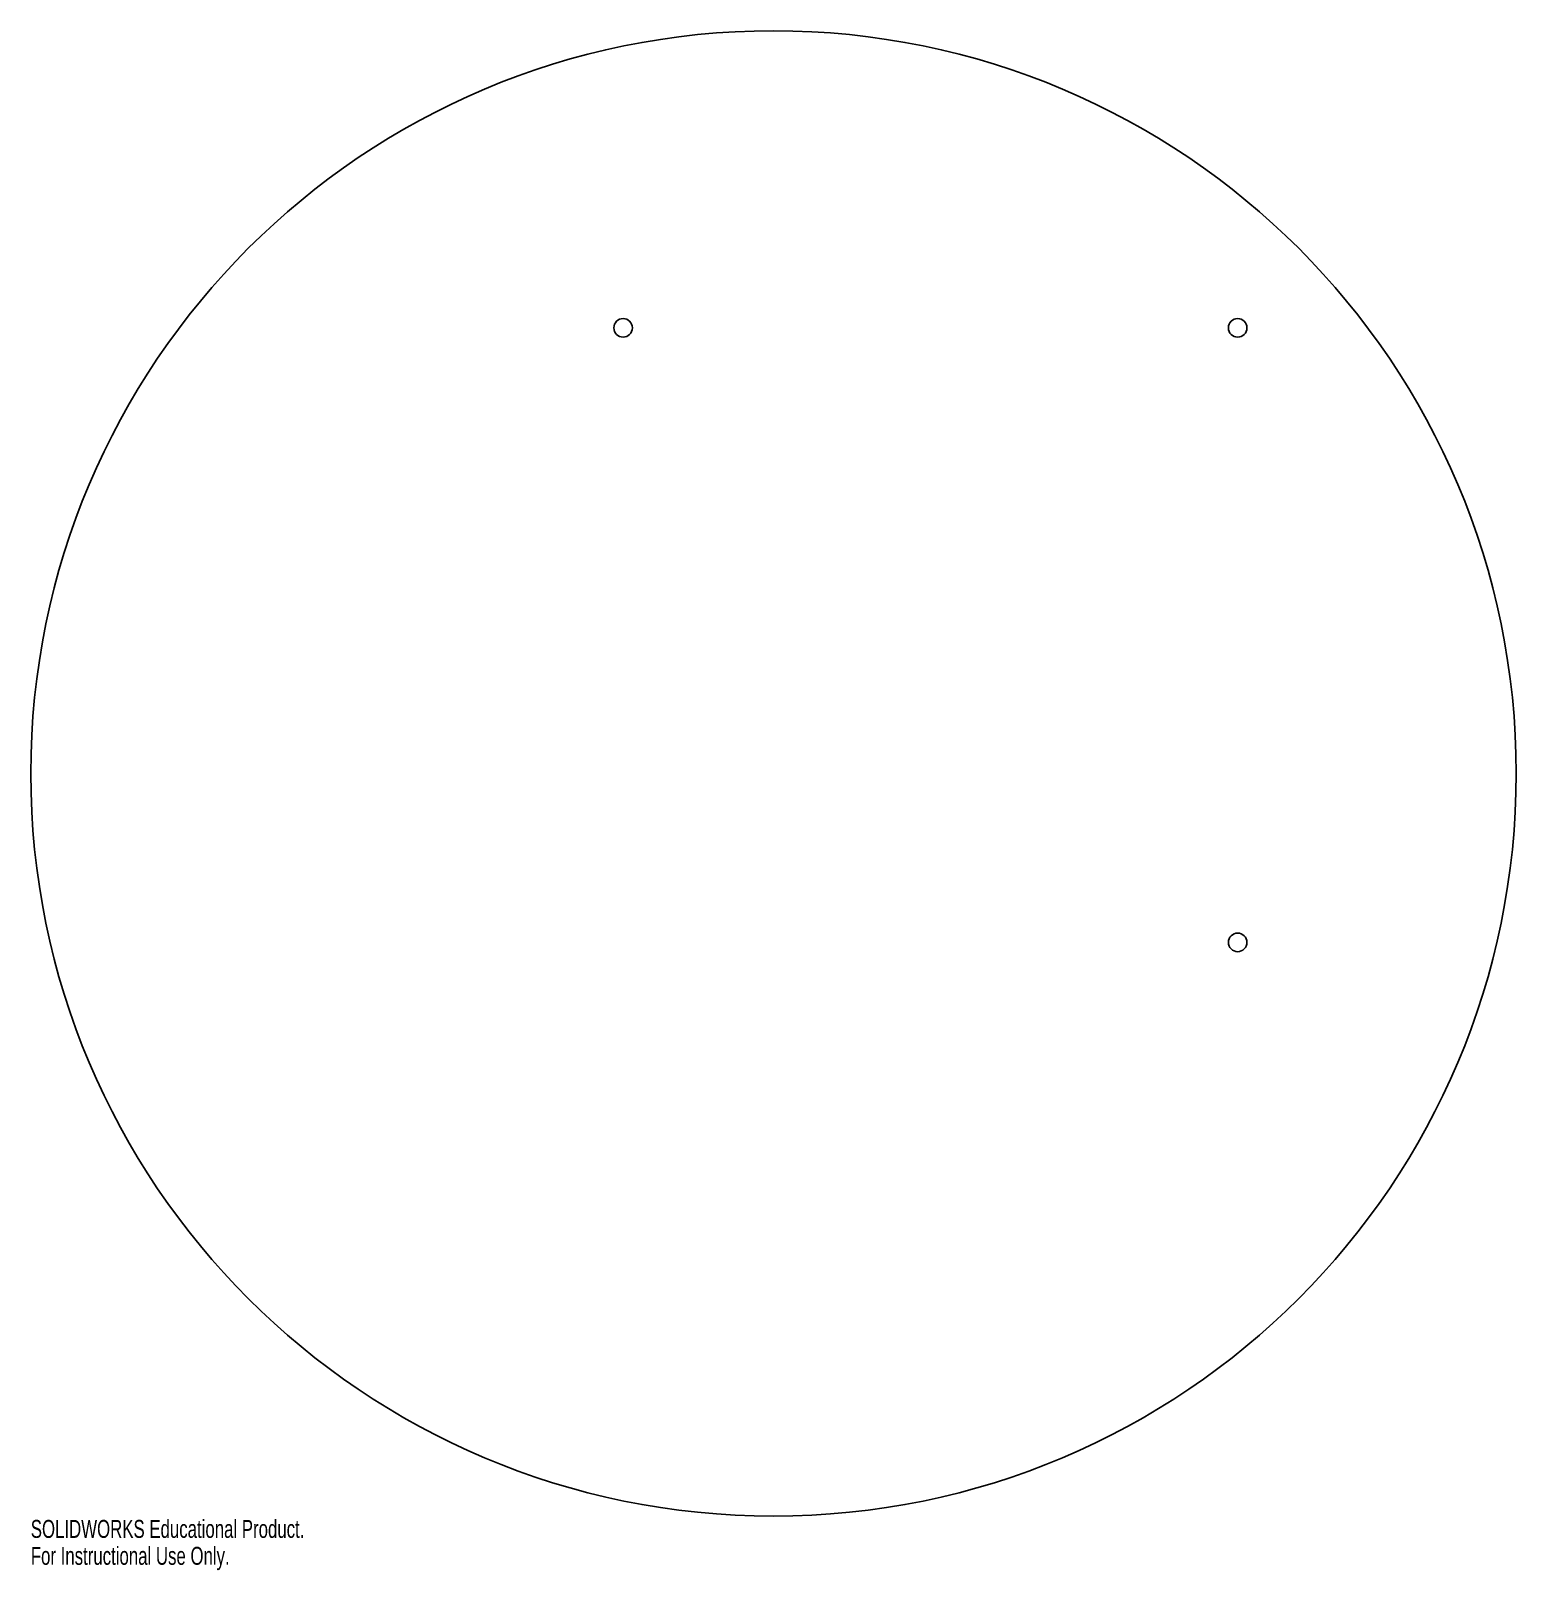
# Model space of a CAD drawing. Header units: millimetres. Extents: x -200 to 200, y -215 to 200.
import ezdxf

# ---------------------------------------------------------------- set-up
doc = ezdxf.new("R2010")
doc.units = ezdxf.units.MM
doc.styles.add('SLDTEXTSTYLE0', font='TXT', dxfattribs={"width": 0.7})

msp = doc.modelspace()

# ---------------------------------------------------------------- linework, layer by layer
at = {"color": 7, "linetype": 'Continuous'}
for centre, radius in [((0, 0), 200), ((-40.5, 120), 2.5), ((125, 120), 2.5), ((125, -45.5), 2.5)]:
    msp.add_circle(centre, radius, dxfattribs=at)

# ---------------------------------------------------------------- texts
at = {"color": 7, "linetype": 'Continuous', "char_height": 4.8336, "attachment_point": 1, "style": 'SLDTEXTSTYLE0'}
for s, insert in [('SOLIDWORKS Educational Product.', (-200, -201.02)), ('For Instructional Use Only.', (-200, -208.27))]:
    msp.add_mtext(s, dxfattribs=dict(at, insert=insert))

doc.saveas('drawing.dxf')
